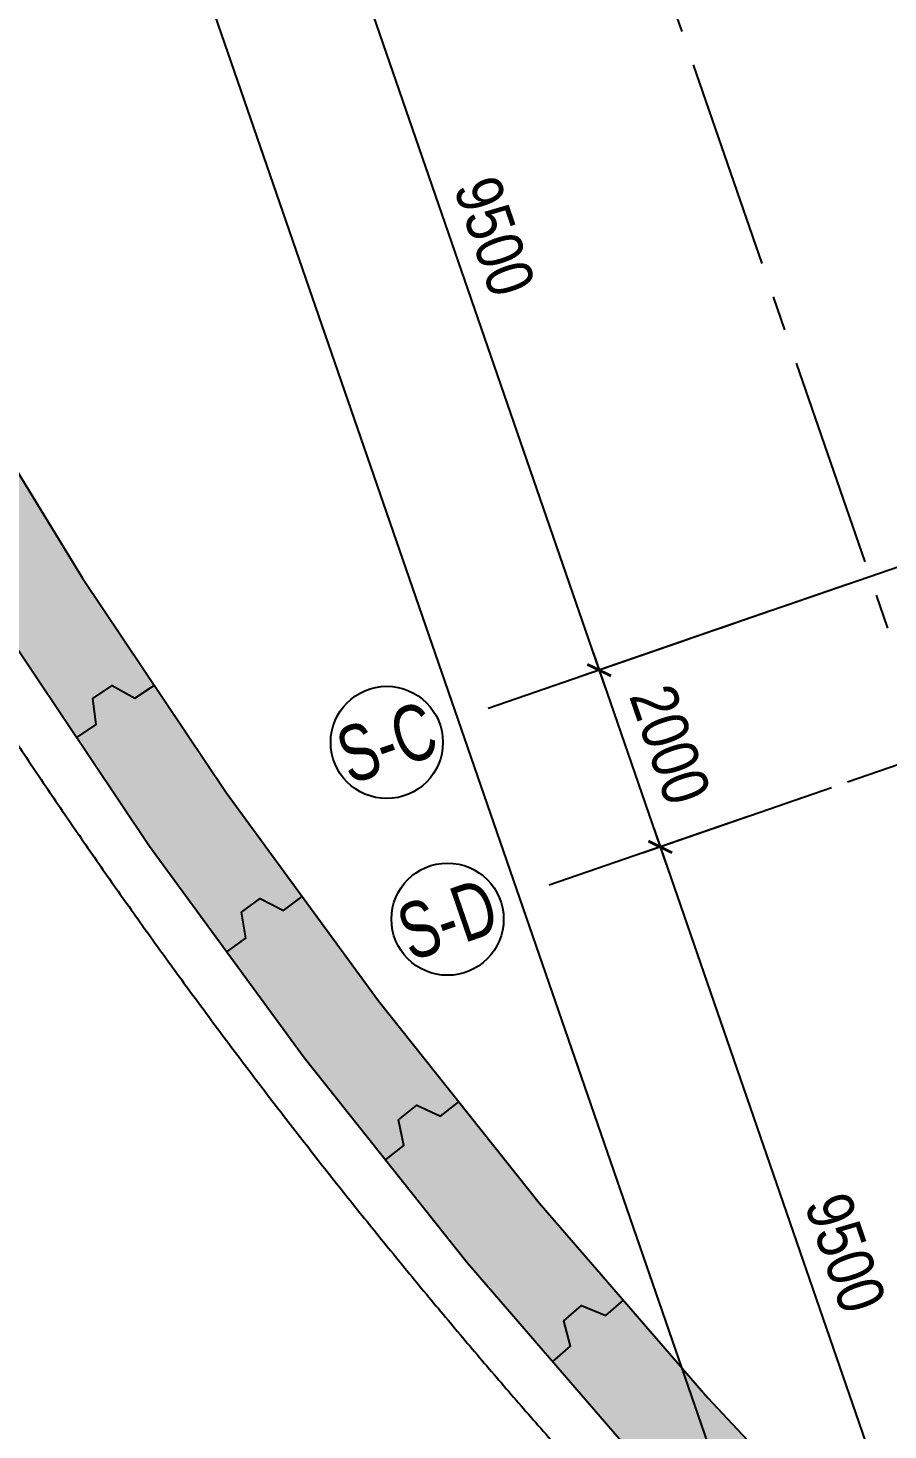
# Model space of a CAD drawing. Header units: millimetres. Extents: x -80883 to 1373228, y -532110 to 182357.
# Drawn here: x 867665 to 876863, y -484139 to -469148 of the extents above; entities that cross this region are included whole.
import ezdxf
from ezdxf.enums import TextEntityAlignment as Align
from ezdxf.xclip import XClip

# ---------------------------------------------------------------- set-up
doc = ezdxf.new("R2010")
doc.units = ezdxf.units.MM
doc.header["$LTSCALE"] = 100
doc.header["$XCLIPFRAME"] = 0
doc.header["$PDMODE"] = 32
doc.header["$PDSIZE"] = 2.5
doc.linetypes.add('CENTER2', pattern=[1.125, 0.75, -0.125, 0.125, -0.125])
doc.linetypes.add('Xref_ST_MBDV Cot vach 30.7.2022$0$DASHDOT', pattern=[1, 0.5, -0.25, 0, -0.25])
for name, color, linetype in [('ccu12-Truc', 13, 'CENTER2'), ('KT-Dim', 8, 'Continuous'), ('Xref_ST_MBDV Cot vach 30.7.2022$0$Xref_ST_MBDV Cot vach 30.7.2022|Xref_ST_MBDV Cot vach 30.7.2022|Xref_ST_MBDV Cot vach 30.7.2022|Xref_ST_MBDV Cot vach 30.7.2022|A-CORE-OTLN', 2, 'Continuous'), ('Xref_ST_MBDV Cot vach 30.7.2022$0$Xref_ST_MBDV Cot vach 30.7.2022|Xref_ST_MBDV Cot vach 30.7.2022|Xref_ST_MBDV Cot vach 30.7.2022|Xref_ST_MBDV Cot vach 30.7.2022|A-WALL-PATT', 251, 'Continuous'), ('Xref_ST_MBDV Cot vach 30.7.2022$0$Xref_ST_MBDV Cot vach 30.7.2022|Xref_ST_MBDV Cot vach 30.7.2022|Xref_ST_MBDV Cot vach 30.7.2022|Xref_ST_MBDV Cot vach 30.7.2022|ccu12-Thay', 7, 'Continuous'), ('Xref_ST_MBDV Cot vach 30.7.2022$0$Xref_ST_MBDV Cot vach 30.7.2022|Xref_ST_MBDV Cot vach 30.7.2022|Xref_ST_MBDV Cot vach 30.7.2022|Xref_ST_MBDV Cot vach 30.7.2022|Site_plot line', 1, 'Xref_ST_MBDV Cot vach 30.7.2022$0$DASHDOT'), ('Xref_ST_MBDV Cot vach 30.7.2022|Xref_ST_MBDV Cot vach 30.7.2022|Xref_ST_MBDV Cot vach 30.7.2022|Xref_ST_MBDV Cot vach 30.7.2022|A-GRID-SYM', 50, 'Continuous')]:
    doc.layers.add(name, color=color, linetype=linetype)
doc.styles.add('Arial Narrow', font='ARIALN.TTF')
doc.styles.add('HBA-Text', font='GOTHIC.TTF')
doc.dimstyles.new('ccu12-200', dxfattribs={"dimscale": 200, "dimtxt": 2.5, "dimasz": 1, "dimexe": 1, "dimexo": 2, "dimgap": 1, "dimtad": 1, "dimdec": 0, "dimrnd": 5, "dimdsep": 46, "dimtxsty": 'Arial Narrow', "dimblk": 'ARCHTICK', "dimcen": -1, "dimdle": 1, "dimclrd": 256, "dimclre": 256, "dimclrt": 3, "dimadec": 0, "dimazin": 2, "dimtfac": 0.1, "dimtdec": 0, "dimtmove": 0, "dimatfit": 1, "dimldrblk": 'ARCHTICK', "dimfxl": 1, "dimtvp": 0.8333333333333334, "dimtolj": 1, "dimtzin": 12, "dimarcsym": 0})

# ---------------------------------------------------------------- blocks, each defined once
blk = doc.blocks.new('Xref_ST_MBDV Cot vach 30.7.2022$0$Tuong Vay01-flat-1')
at = {"layer": 'Xref_ST_MBDV Cot vach 30.7.2022$0$Xref_ST_MBDV Cot vach 30.7.2022|Xref_ST_MBDV Cot vach 30.7.2022|Xref_ST_MBDV Cot vach 30.7.2022|Xref_ST_MBDV Cot vach 30.7.2022|A-WALL-PATT'}
h = blk.add_hatch(dxfattribs=at)
h.set_pattern_fill('ACET-2D-VATLIEU04', color=256, scale=50, pattern_type=2)
h.set_pattern_definition([(49.99999999999999, (-11139561.83942936, -1407213.44759845), (-225.902473859489, 189.5546824974008), [37.49999998626113, -412.4999998488724]), (355, (-11139561.83942936, -1407213.44759845), (32.12721218541265, 367.2157156157773), [29.99999999490911, -329.9999999440002]), (100.4514, (-11139531.95358936, -1407216.06226845), (-341.2315265778452, -62.9441868767608), [31.87009499667636, -350.57105596344]), (46.18420000000001, (-11139561.83942936, -1407113.44759845), (-319.1804974675179, 306.2520974436775), [56.24999996954708, -618.749999665018]), (96.6356, (-11139517.37105686, -1407120.34425195), (-516.9959221575409, -60.14402179722674), [47.80514400473094, -525.8565000520404]), (351.1842, (-11139561.83942936, -1407113.44759845), (84.74077420309186, 546.3954293043353), [45.00000000792112, -495.0000000871323]), (21, (-11139511.83942936, -1407138.44759845), (-105.6808218676597, 275.3079533968121), [37.49999999934682, -412.499999992815]), (326.0000000000001, (-11139511.83942936, -1407138.44759845), (206.1288045682013, 305.5985201385338), [30.00000001746614, -330.0000001921275]), (71.4514, (-11139486.96831286, -1407155.22340145), (-328.9637652803212, 110.3801005582791), [31.87009499870726, -350.5710559857798]), (37.50000000000001, (-11139561.83942936, -1407213.44759845), (-78.13452938385308, 101.8269011885859), [0, -325.9999998517854, 0, -334.9999998476936, 0, -331.2499998493985]), (7.499999999999999, (-11139561.83942936, -1407213.44759845), (-23.27934638224542, 176.8241910238285), [0, -191.0000000278261, 0, -318.5000000464012, 0, -126.2500000183929]), (327.5, (-11139673.33942936, -1407213.44759845), (71.94441751949489, 112.9301145330537), [0, -125.0000000614986, 0, -390.0000001918756, 0, -517.5000002546042]), (317.5, (-11139723.33942936, -1407213.44759845), (158.0205495897681, 172.4491691102739), [0, -162.4999999478019, 0, -258.9999999168043, 0, -367.4999998819521]), (45, (-11139561.83942936, -1407213.44759845), (-150.2601910028607, 150.2601910026278), []), (45, (-11139561.83942936, -1407152.19759845), (-150.2601910028607, 150.2601910026278), [])])
h.paths.add_polyline_path([(-82665.42454257607, -118500.0088302612), (-81837.41861176863, -121132.0343658989), (-80902.71611081436, -123728.0834242017), (-79862.87874617614, -126283.8385967175), (-78719.63840653747, -128795.0430432414), (-77474.89874527603, -131257.5152608277), (-76130.7324262727, -133667.1548922951), (-74689.37767251953, -136019.9495540815), (-73153.2345392555, -138311.981517314), (-71524.86091735773, -140539.4342316107), (-69806.96827445179, -142698.5986796832), (-68002.4171395041, -144785.8795539467), (-66114.21234000102, -146797.8012427511), (-64145.497998368, -148731.0136179249), (-62099.55229647644, -150582.2976132843), (-59979.78201714717, -152348.5705846979), (-57789.71687134914, -154026.8914431464), (-55533.00362077914, -155614.4655520306), (-53213.40000534989, -157108.6493807235), (-50834.76848621853, -158506.954906286), (-48401.06981415115, -159807.0537564463), (-45916.35643433966, -161006.7810866404), (-43384.76573854871, -162104.1391847725), (-40810.51317570359, -163097.3007977149), (-38197.88523275405, -163984.6121738681), (-35551.23229684308, -164764.5958169776), (-32874.96141154505, -165435.9529462866), (-30173.5289383363, -165997.5656592443), (-27451.44813587703, -166448.4963081502), (-24701.85157574899, -166789.3238736566), (-4396.734290909022, -168938.2567786218), (36420.01678077132, -167648.2249503911), (41836.4863632936, -160718.6374020646), (12445.38596707024, -24367.66042796941), (8472.910947457654, -9248.974452903174), (-4718.707271176856, -5521.400683149928), (-10557.45827306993, -9946.818014640827), (-34021.18647153303, -27848.24941525888), (-39776.65152562223, -32008.57135346811), (-41248.85870469548, -35293.77142358455), (-45787.31564925052, -38574.38242801698), (-49368.4870454669, -38942.00303377653), (-57644.18705056235, -44924.06981060421), (-59844.65461433306, -46601.45355761005), (-61968.93197572604, -48362.30333496258), (-64019.60134904832, -50208.3517090485), (-65993.2459566202, -52136.53199238679), (-67886.59205765836, -54143.61763671576), (-69696.47008413821, -56226.27801198442), (-71419.8706161473, -58381.05012253253), (-73053.93764149398, -60604.33085121214), (-74595.93274202198, -62892.42844269238), (-76043.29574720934, -65241.53179885377), (-77393.615911806, -67647.72832025355), (-78644.64476583898, -70107.01135663176), (-79794.29917307012, -72615.28586126259), (-80840.66479975358, -75168.37520986283), (-81781.99930225872, -77762.02815519366), (-82616.73522835784, -80391.9259061541), (-83343.48262714595, -83053.68931881292), (-83961.03136360087, -85742.88618860021), (-84468.3531336058, -88455.03863057657), (-84864.60300002433, -91185.62932156771), (-85149.1148865223, -93930.11565387133), (-85321.41487544402, -96683.60341540864), (-85381.30445068702, -99529.50948559865), (-85328.50406530127, -102200.8374458619), (-85163.21024433896, -104955.3926120612), (-84885.69993967563, -107700.5945179402), (-84496.42936686985, -110432.1923394061), (-83996.04728951491, -113145.6335586284), (-83385.3738030456, -115836.3975027683)], flags=16)
h.paths.add_polyline_path([(-83625.45879450254, -118780.6341908188), (-82785.20518665202, -121451.592054751), (-81836.67593448795, -124086.0436255364), (-80781.45706173405, -126679.6041032514), (-79621.30565389246, -129227.9548506811), (-78358.15352366865, -131726.8525110248), (-76994.10399421491, -134172.1360737709), (-75531.42839684151, -136559.7338032422), (-73972.56228888594, -138885.6700187323), (-72320.10139823705, -141146.0717144171), (-70576.79730102606, -143337.1750085717), (-68745.55283991061, -145455.3314108832), (-66829.41729043424, -147497.0138977058), (-64831.58128353581, -149458.8227850739), (-62755.37149274349, -151337.4913895966), (-60604.24509477988, -153129.8914679771), (-58381.7840128839, -154833.0384259534), (-56091.68895242736, -156444.0962880657), (-53737.77323871478, -157960.3824199464), (-51323.95646727085, -159379.3719952791), (-48854.25797718205, -160698.7021999834), (-46332.79015832208, -161916.1761666269), (-43763.75160367042, -163029.7666325136), (-41151.42011806555, -164037.6193153583), (-38500.14559506811, -164938.0560009221), (-35814.34277378954, -165729.5773374715), (-33098.48388773762, -166410.8653324069), (-30357.09121792205, -166980.7855469028), (-27594.72956264392, -167438.3889849058), (-24815.98988816142, -167782.8289991841), (-4433.735052675009, -169939.9255319908), (36919.56229590811, -168632.9359166666), (42912.68845487945, -160965.5998827359), (13418.22973546013, -24135.12373521132), (9294.838300889242, -8442.070929647249), (-4925.935208282433, -4423.687328800617), (-11162.76267831214, -9150.82235655561), (-34617.47974592447, -27045.37879939191), (-40579.63196872547, -31355.10398377781), (-42051.83914779872, -34640.30405389448), (-46155.98199344426, -37606.97231750819), (-49737.15338966064, -37974.59292326774), (-58240.31235744618, -44121.0777798905), (-60467.11885703541, -45818.53930653841), (-62622.81900685839, -47605.43596977205), (-64703.8232677374, -49478.79233927629), (-66706.66158131324, -51435.49383058609), (-68628.013630962, -53472.26783320424), (-70464.66541309468, -55585.73726807744), (-72213.55809716694, -57772.38228180911), (-73871.79587351345, -60028.54927773564), (-75436.60120790266, -62350.49395546387), (-76905.37393212318, -64734.34577669739), (-78275.66833624989, -67176.13529814105), (-79545.20269040763, -69671.7966022063), (-80711.86304414831, -72217.17406733404), (-81773.70674647763, -74808.02928769216), (-82728.96568063274, -77440.04813065287), (-83576.04920824617, -80108.84792049509), (-84313.5468179807, -82809.98473610263), (-84940.23047422245, -85538.9608107484), (-85455.05666192248, -88291.23202148662), (-85857.16812421381, -91062.21545574092), (-86145.88844638877, -93847.29761108034), (-86320.75738810934, -96641.83923533), (-86381.51240370423, -99528.87035845965), (-86327.91179009154, -102240.684236032), (-86160.19218073785, -105035.6641918905), (-85878.57688103244, -107821.473743778), (-85483.548480995, -110593.4755141111), (-84975.76463904232, -113347.0545681345), (-84356.0573821161, -116077.6233250971)])
at = {"layer": 'Xref_ST_MBDV Cot vach 30.7.2022$0$Xref_ST_MBDV Cot vach 30.7.2022|Xref_ST_MBDV Cot vach 30.7.2022|Xref_ST_MBDV Cot vach 30.7.2022|Xref_ST_MBDV Cot vach 30.7.2022|A-CORE-OTLN', "color": 6}
for points in [[(-84975.76463904232, -113347.0545681345), (-84356.0573821161, -116077.6233250971), (-83625.45879450254, -118780.6341908188), (-82785.20518665202, -121451.592054751), (-81836.67593448795, -124086.0436255364), (-80781.45706173405, -126679.6041032514), (-79621.30565389246, -129227.9548506811), (-78358.15352366865, -131726.8525110248), (-76994.10399421491, -134172.1360737709), (-75531.42839684151, -136559.7338032422), (-73972.56228888594, -138885.6700187323), (-72320.10139823705, -141146.0717144171), (-70576.79730102606, -143337.1750085717), (-68745.55283991061, -145455.3314108832), (-66829.41729043424, -147497.0138977058), (-64831.58128353581, -149458.8227850739), (-62755.37149274349, -151337.4913895966), (-60604.24509477988, -153129.8914679771), (-58381.7840128839, -154833.0384259534), (-56091.68895242736, -156444.0962880657), (-53737.77323871478, -157960.3824199464), (-51323.95646727085, -159379.3719952791), (-48854.25797718205, -160698.7021999834)], [(-83996.04728951491, -113145.6335586284), (-83385.3738030456, -115836.3975027683), (-82665.42454257607, -118500.0088302612), (-81837.41861176863, -121132.0343658989), (-80902.71611081436, -123728.0834242017), (-79862.87874617614, -126283.8385967175), (-78719.63840653747, -128795.0430432414), (-77474.89874527603, -131257.5152608277), (-76130.7324262727, -133667.1548922951), (-74689.37767251953, -136019.9495540815), (-73153.2345392555, -138311.981517314), (-71524.86091735773, -140539.4342316107), (-69806.96827445179, -142698.5986796832), (-68002.4171395041, -144785.8795539467), (-66114.21234000102, -146797.8012427511), (-64145.497998368, -148731.0136179249), (-62099.55229647644, -150582.2976132843), (-59979.78201714717, -152348.5705846979), (-57789.71687134914, -154026.8914431464), (-55533.00362077914, -155614.4655520306), (-53213.40000534989, -157108.6493807235), (-50834.76848621853, -158506.954906286), (-48401.06981415115, -159807.0537564463)]]:
    blk.add_lwpolyline(points, dxfattribs=at)
at = {"layer": 'Xref_ST_MBDV Cot vach 30.7.2022$0$Xref_ST_MBDV Cot vach 30.7.2022|Xref_ST_MBDV Cot vach 30.7.2022|Xref_ST_MBDV Cot vach 30.7.2022|Xref_ST_MBDV Cot vach 30.7.2022|ccu12-Thay', "ltscale": 10}
for points in [[(-74751.99534286186, -137722.701910987), (-74544.46193147637, -137583.610907922), (-74579.83351250179, -137306.1611085334), (-74372.02230540104, -137166.8839239548), (-74128.83951727301, -137305.0565387639), (-73921.30610588565, -137165.965535698)], [(-73146.33184356056, -140015.8708665748), (-72944.64579908364, -139868.4287985), (-72991.30722048692, -139592.653071363), (-72789.35120734014, -139445.0136433817), (-72540.73377278633, -139573.1499425382), (-72339.04772830755, -139425.7078744625)], [(-71448.44934963249, -142241.6233614939), (-71252.9465072453, -142086.0757398647), (-71310.82007130422, -141812.4332897426), (-71115.05553682894, -141656.6774584451), (-70861.4174382966, -141774.5640772716), (-70665.91459590755, -141619.0164556415)], [(-69661.17507046647, -144396.2532097274), (-69472.18096946925, -144232.8590428676), (-69541.17030868493, -143961.8055223213), (-69351.92322793417, -143798.1926427293), (-69093.68680796772, -143905.6332836845), (-68904.6927069705, -143742.2391168238)]]:
    blk.add_lwpolyline(points, dxfattribs=at)
at = {"layer": 'Xref_ST_MBDV Cot vach 30.7.2022$0$Xref_ST_MBDV Cot vach 30.7.2022|Xref_ST_MBDV Cot vach 30.7.2022|Xref_ST_MBDV Cot vach 30.7.2022|Xref_ST_MBDV Cot vach 30.7.2022|Site_plot line', "ltscale": 5000}
blk.add_arc((-17764.15298610739, -99528.87035845988), 69167.3594175971, 126.1463596527413, 263.7926961611879, dxfattribs=at)
blk = doc.blocks.new('_ARCHTICK')
at = {"color": 0, "linetype": 'ByBlock', "const_width": 0.15}
blk.add_lwpolyline([(-0.5, -0.5), (0.5, 0.5)], dxfattribs=at)
blk = doc.blocks.new('*D1089')
at = {"layer": 'Defpoints', "color": 0, "transparency": 16777216}
for p in [(308278.6622819378, -57855.77754066591, 5.460132575568766e-05), (312200.1974805765, -66552.32350938719, 5.460132620688229e-05), (309168.2030321748, -67599.11391978765)]:
    blk.add_point(p, dxfattribs=at)
at = {"layer": 'KT-Dim', "lineweight": -2, "transparency": 16777216}
for p, q in [((307900.5621193, -57986.31591438515), (305878.8043469948, -58684.32400253227)), ((306002.5852414542, -58430.00473435377), (309233.4722190344, -67788.1640011066)), ((311822.0973179388, -66682.86188310647), (308979.1529508558, -67664.3831066473))]:
    blk.add_line(p, q, dxfattribs=at)
at = {"layer": 'KT-Dim', "lineweight": -2, "transparency": 16777216, "xscale": 200, "yscale": 200, "zscale": 200}
for p, rotation in [((306067.8544283138, -58619.05481567266), 109.0471379636341), ((309168.2030321748, -67599.11391978769), 289.0471379636341)]:
    blk.add_blockref('_ARCHTICK', p, dxfattribs=dict(at, rotation=rotation))
at = {"layer": 'KT-Dim', "color": 3, "transparency": 16777216, "insert": (308048.3884736832, -62960.50347151785), "char_height": 500, "attachment_point": 5, "rotation": 289.0471379636341, "style": 'Arial Narrow'}
blk.add_mtext('\\A1;9500', dxfattribs=at)
blk = doc.blocks.new('*D1090')
at = {"layer": 'Defpoints', "color": 0, "transparency": 16777216}
for p in [(312031.6406073519, -68726.15748089239, 6.01303727872371e-05), (315815.1615228205, -77470.31876241158), (312921.1710340614, -78469.46356395303)]:
    blk.add_point(p, dxfattribs=at)
at = {"layer": 'KT-Dim', "lineweight": -2, "transparency": 16777216}
for p, q in [((311653.5404447141, -68856.69585461167), (309631.7827940417, -69554.70390076528)), ((309755.563688501, -69300.38463258675), (312986.4402209211, -78658.51364527196)), ((315437.0613601828, -77600.85713613083), (312732.1209527425, -78534.73275081266))]:
    blk.add_line(p, q, dxfattribs=at)
at = {"layer": 'KT-Dim', "lineweight": -2, "transparency": 16777216, "xscale": 200, "yscale": 200, "zscale": 200}
for p, rotation in [((309820.8328753607, -69489.43471390566), 109.0471379636341), ((312921.1710340614, -78469.46356395305), 289.0471379636341)]:
    blk.add_blockref('_ARCHTICK', p, dxfattribs=dict(at, rotation=rotation))
at = {"layer": 'KT-Dim', "color": 3, "transparency": 16777216, "insert": (311801.3616981499, -73830.86824271704), "char_height": 500, "attachment_point": 5, "rotation": 289.0471379636341, "style": 'Arial Narrow'}
blk.add_mtext('\\A1;9500', dxfattribs=at)
blk = doc.blocks.new('*D1091')
at = {"layer": 'Defpoints', "color": 0, "transparency": 16777216}
for p in [(311378.9487250648, -66835.65662158695, 5.55629005956626e-05), (312031.6406073519, -68726.15748089239, 5.55628996861679e-05), (309820.832882338, -69489.43471149672)]:
    blk.add_point(p, dxfattribs=at)
at = {"layer": 'KT-Dim', "lineweight": -2, "transparency": 16777216}
for p, q in [((311000.8485624269, -66966.1949953062), (308979.0909167389, -67664.203039739)), ((309102.8718111982, -67409.88377156047), (309886.1020691976, -69678.48479281564)), ((311653.5404447141, -68856.69585461167), (309631.7828010191, -69554.70389835637))]:
    blk.add_line(p, q, dxfattribs=at)
at = {"layer": 'KT-Dim', "lineweight": -2, "transparency": 16777216, "xscale": 200, "yscale": 200, "zscale": 200}
for p, rotation in [((309168.1409980578, -67598.93385287939), 109.0471379636341), ((309820.832882338, -69489.43471149675), 289.0471379636341)]:
    blk.add_blockref('_ARCHTICK', p, dxfattribs=dict(at, rotation=rotation))
at = {"layer": 'KT-Dim', "color": 3, "transparency": 16777216, "insert": (309924.8466836368, -68395.60338597573), "char_height": 500, "attachment_point": 5, "rotation": 289.0471379636341, "style": 'Arial Narrow'}
blk.add_mtext('\\A1;2000', dxfattribs=at)
blk = doc.blocks.new('GRID-SYM-flat-103')
at = {"layer": 'Xref_ST_MBDV Cot vach 30.7.2022|Xref_ST_MBDV Cot vach 30.7.2022|Xref_ST_MBDV Cot vach 30.7.2022|Xref_ST_MBDV Cot vach 30.7.2022|A-GRID-SYM'}
blk.add_circle((7.814746150539778e-20, 1.307624847908942e-17, 4.374695749536969e-07), 900.0000000000003, dxfattribs=at)
at = {"layer": 'Xref_ST_MBDV Cot vach 30.7.2022|Xref_ST_MBDV Cot vach 30.7.2022|Xref_ST_MBDV Cot vach 30.7.2022|Xref_ST_MBDV Cot vach 30.7.2022|A-GRID-SYM', "style": 'HBA-Text'}
blk.add_attdef('GRID', text='', height=900.0000000000003, rotation=19.04713795291325, dxfattribs=at).set_placement((7.814746150539778e-20, 1.307624847908942e-17, 4.374695749536969e-07), align=Align.MIDDLE_CENTER)
blk = doc.blocks.new('*D1059')
at = {"layer": 'Defpoints', "color": 0, "transparency": 16777216}
for p in [(306860.7866720461, -58345.29644211306, 5.460132575568766e-05), (323836.0342480004, -104142.8937520662), (320490.9259154556, -105297.7861451259)]:
    blk.add_point(p, dxfattribs=at)
at = {"layer": 'KT-Dim', "lineweight": -2, "transparency": 16777216}
for p, q in [((306482.6865094082, -58475.83481583229), (304366.4036964468, -59206.47749740814)), ((304490.1845909061, -58952.15822922964), (320556.1951023153, -105486.8362264449)), ((323457.9340853626, -104273.4321257854), (320301.8758341367, -105363.0553319856))]:
    blk.add_line(p, q, dxfattribs=at)
at = {"layer": 'KT-Dim', "lineweight": -2, "transparency": 16777216, "xscale": 200, "yscale": 200, "zscale": 200}
for p, rotation in [((304555.4537777657, -59141.20831054852), 109.0471379636341), ((320490.9259154556, -105297.7861451259), 289.0471379636341)]:
    blk.add_blockref('_ARCHTICK', p, dxfattribs=dict(at, rotation=rotation))
at = {"layer": 'KT-Dim', "color": 3, "transparency": 16777216, "insert": (312953.5495900496, -82070.9163316249), "char_height": 500, "attachment_point": 5, "rotation": 289.0471379636341, "style": 'Arial Narrow'}
blk.add_mtext('\\A1;48830', dxfattribs=at)
blk = doc.blocks.new('Grid-ST-flat-3')
at = {"layer": 'ccu12-Truc', "ltscale": 30}
for p, q in [((306868.5986399634, -51554.49798831623), (325957.8903803295, -106846.0119696639)), ((348389.8671523775, -54057.70604856691), (307655.7401533651, -68121.08717252291)), ((349042.5590209737, -55948.20686175593), (308308.4320219612, -70011.58798571193))]:
    blk.add_line(p, q, dxfattribs=at)
at = {"layer": 'KT-Dim'}
ref = blk.add_blockref('GRID-SYM-flat-103', (306895.9989342577, -68371.55914454465, -5.489297214077149e-05), dxfattribs=dict(at, xscale=0.6666666666666666, yscale=0.6666666666666666, zscale=0.6666666666666666))
ref.add_attrib('GRID', 'S-C', dxfattribs={"layer": 'Xref_ST_MBDV Cot vach 30.7.2022|Xref_ST_MBDV Cot vach 30.7.2022|Xref_ST_MBDV Cot vach 30.7.2022|Xref_ST_MBDV Cot vach 30.7.2022|A-GRID-SYM', "height": 600, "rotation": 19, "style": 'HBA-Text', "width": 0.75}).set_placement((306895.9989342577, -68371.55914454465, -5.489297214077149e-05), align=Align.MIDDLE_CENTER)
ref = blk.add_blockref('GRID-SYM-flat-103', (307546.14273661, -70262.40481102787, -5.489297214077149e-05), dxfattribs=dict(at, xscale=0.6666666666666666, yscale=0.6666666666666666, zscale=0.6666666666666666))
ref.add_attrib('GRID', 'S-D', dxfattribs={"layer": 'Xref_ST_MBDV Cot vach 30.7.2022|Xref_ST_MBDV Cot vach 30.7.2022|Xref_ST_MBDV Cot vach 30.7.2022|Xref_ST_MBDV Cot vach 30.7.2022|A-GRID-SYM', "height": 600, "rotation": 19, "style": 'HBA-Text', "width": 0.75}).set_placement((307546.14273661, -70262.40481102787, -5.489297214077149e-05), align=Align.MIDDLE_CENTER)
for base, p1, p2, picture, middle in [((309168.2030321748, -67599.11391978765, -5.460132575746401e-05), (308278.6622819378, -57855.77754066593), (312200.1974805766, -66552.3235093872), '*D1089', (308048.3884736832, -62960.50347151785, -5.460132575746401e-05)), ((320490.9259154556, -105297.7861451259, -5.460132575746401e-05), (306860.7866720461, -58345.29644211306), (323836.0342480005, -104142.8937520662, -5.460132575746401e-05), '*D1059', (312953.5495900496, -82070.9163316249, -5.460132575746401e-05)), ((309820.832882338, -69489.43471149672, -5.460132575746401e-05), (311378.9487250648, -66835.65662158694, 9.615748381985867e-07), (312031.6406073519, -68726.15748089243, 9.61573928703885e-07), '*D1091', (309924.8466836368, -68395.60338597573, -5.460132575746401e-05)), ((312921.1710340614, -78469.46356395303, -5.460132575746401e-05), (312031.6406073519, -68726.15748089243, 5.529047029773082e-06), (315815.1615228206, -77470.3187624116, -5.460132575746401e-05), '*D1090', (311801.3616981499, -73830.86824271704, -5.460132575746401e-05))]:
    dim = blk.add_linear_dim(base=base, p1=p1, p2=p2, angle=109.0471379636342, dimstyle='ccu12-200', dxfattribs=at)
    dim.commit()
    dim.dimension.update_dxf_attribs({"geometry": picture, "text_midpoint": middle})

msp = doc.modelspace()

# ---------------------------------------------------------------- block references
ref = msp.add_blockref('Xref_ST_MBDV Cot vach 30.7.2022$0$Tuong Vay01-flat-1', (942937.7587098863, -339010.0912266203))
XClip(ref).set_block_clipping_path([(-91541.67363452361, -190955.66829734467), (52438.32550173579, -76158.0499385341)])
msp.add_blockref('Grid-ST-flat-3', (564606.1853842187, -408415.083977497))

doc.saveas('drawing.dxf')
